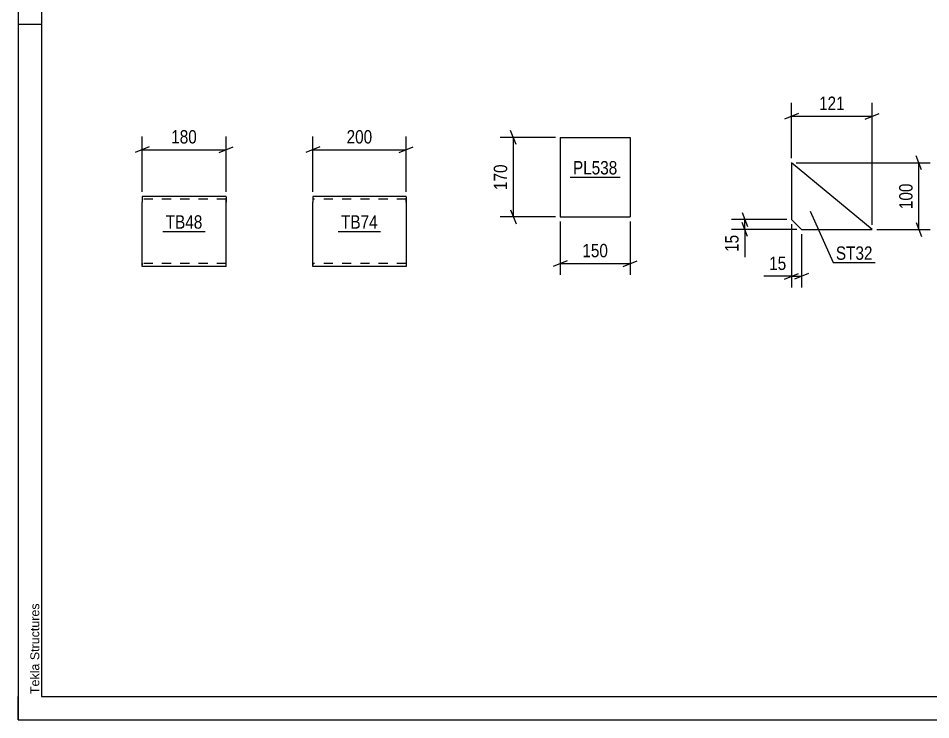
# Model space of a CAD drawing. Header units: millimetres. Extents: x 0 to 420, y 0 to 297.
# Drawn here: x 0 to 195.5, y 0 to 150.3 of the extents above; entities that cross this region are included whole.
import ezdxf

# ---------------------------------------------------------------- set-up
doc = ezdxf.new("R2010")
doc.units = ezdxf.units.MM
doc.linetypes.add('DXK_LINE_DOT2', pattern=[3.9198, 1.9599, -1.9599])
doc.styles.add('Arial', font='ARIAL.TTF', dxfattribs={"height": 0.2})
doc.styles.add('Arial Narrow', font='ARIALN.TTF', dxfattribs={"height": 0.2})

# ---------------------------------------------------------------- blocks, each defined once
blk = doc.blocks.new('Unknown-203762663-1117')
at = {"color": 5, "linetype": 'Continuous'}
for p, q in [((0, 297), (0, 0)), ((5, 292), (5, 5)), ((5, 149), (0, 149)), ((0, 0), (0, 5)), ((5, 5), (415, 5)), ((0, 0), (420, 0))]:
    blk.add_line(p, q, dxfattribs=at)
at = {"color": 174, "linetype": 'Continuous', "style": 'Arial'}
blk.add_text('Tekla Structures', height=1.9102, rotation=90, dxfattribs=at).set_placement((4.5, 5.5))
blk = doc.blocks.new('Part-203762663-6654 - 6648')
at = {"color": 2, "linetype": 'Continuous'}
for p, q in [((165.64, 119.32), (165.64, 107.18)), ((182.91, 105.03), (165.64, 119.32)), ((165.64, 107.18), (167.79, 105.03)), ((167.79, 105.03), (182.91, 105.03))]:
    blk.add_line(p, q, dxfattribs=at)
blk = doc.blocks.new('Part-203762663-6461 - 6457')
at = {"color": 2, "linetype": 'Continuous'}
for p, q in [((116.08, 124.76), (116.08, 107.76)), ((116.08, 124.76), (131.08, 124.76)), ((131.08, 124.76), (131.08, 107.76)), ((116.08, 107.76), (131.08, 107.76))]:
    blk.add_line(p, q, dxfattribs=at)
blk = doc.blocks.new('Part-203762663-6631 - 6627')
at = {"color": 2, "linetype": 'Continuous'}
for p, q in [((26.51, 112.14), (26.51, 110.94)), ((44.51, 112.14), (26.51, 112.14)), ((44.51, 112.05), (44.51, 112.14)), ((44.51, 112.05), (44.51, 110.94)), ((26.51, 97.88), (26.51, 110.94)), ((44.51, 97.14), (44.51, 110.94)), ((26.51, 97.23), (26.51, 97.88)), ((26.51, 97.14), (26.51, 97.23)), ((44.51, 97.14), (26.51, 97.14))]:
    blk.add_line(p, q, dxfattribs=at)
at = {"color": 7, "linetype": 'DXK_LINE_DOT2'}
for p, q in [((44.51, 111.54), (26.51, 111.54)), ((44.51, 110.94), (44.51, 111.79)), ((26.51, 97.88), (26.51, 97.49)), ((26.51, 97.74), (26.51, 97.79)), ((44.51, 97.74), (26.51, 97.74)), ((44.51, 97.74), (44.51, 97.79)), ((26.51, 97.14), (26.51, 97.14))]:
    blk.add_line(p, q, dxfattribs=at)
blk = doc.blocks.new('Part-203762663-6769 - 6764')
at = {"color": 2, "linetype": 'Continuous'}
for p, q in [((63.08, 112.14), (63.08, 110.94)), ((83.08, 112.14), (63.08, 112.14)), ((83.08, 112.05), (83.08, 112.14)), ((83.08, 112.05), (83.08, 110.94)), ((63.08, 97.88), (63.08, 110.94)), ((83.08, 110.94), (83.08, 97.14)), ((63.08, 97.23), (63.08, 97.88)), ((63.08, 97.14), (63.08, 97.23)), ((83.08, 97.14), (63.08, 97.14))]:
    blk.add_line(p, q, dxfattribs=at)
at = {"color": 7, "linetype": 'DXK_LINE_DOT2'}
for p, q in [((83.08, 111.54), (63.08, 111.54)), ((83.08, 110.94), (83.08, 111.79)), ((63.08, 97.88), (63.08, 97.49)), ((63.08, 97.74), (63.08, 97.79)), ((83.08, 97.74), (63.08, 97.74)), ((83.08, 97.74), (83.08, 97.79))]:
    blk.add_line(p, q, dxfattribs=at)
blk = doc.blocks.new('StraightDimension-203762663-6656 - 6648')
at = {"color": 7, "linetype": 'Continuous'}
for p, q in [((165.64, 106.18), (165.64, 92.63)), ((167.79, 104.03), (167.79, 92.63)), ((164.14, 94.43), (167.14, 95.63)), ((165.64, 95.03), (167.79, 95.03)), ((169.29, 95.63), (166.29, 94.43))]:
    blk.add_line(p, q, dxfattribs=at)
at = {"color": 0}
blk.add_wipeout([(165.12, 95.78), (165.12, 99.98), (160.26, 99.98), (160.26, 95.78)], dxfattribs=at)
at = {"color": 7, "linetype": 'Continuous'}
blk.add_line((165.64, 95.03), (159.74, 95.03), dxfattribs=at)
blk.add_line((165.64, 95.03), (159.74, 95.03), dxfattribs=at)
at = {"color": 3, "style": 'Arial Narrow'}
blk.add_text('15', height=2.863, dxfattribs=at).set_placement((160.86, 96.38))
blk = doc.blocks.new('StraightDimension-203762663-6668 - 6648')
at = {"color": 7, "linetype": 'Continuous'}
for p, q in [((165.64, 120.32), (165.64, 132.17)), ((182.92, 106.03), (182.92, 132.17)), ((167.14, 129.92), (164.14, 128.72)), ((165.64, 129.32), (182.92, 129.32)), ((181.42, 128.72), (184.42, 129.92))]:
    blk.add_line(p, q, dxfattribs=at)
at = {"color": 0}
blk.add_wipeout([(177.62, 130.07), (177.62, 134.27), (170.94, 134.27), (170.94, 130.07)], dxfattribs=at)
at = {"color": 3, "style": 'Arial Narrow'}
blk.add_text('121', height=2.863, dxfattribs=at).set_placement((171.54, 130.67))
blk = doc.blocks.new('StraightDimension-203762663-6678 - 6648')
at = {"color": 7, "linetype": 'Continuous'}
for p, q in [((155.04, 108.68), (156.24, 105.68)), ((164.64, 107.18), (152.79, 107.18)), ((156.24, 103.53), (155.04, 106.53)), ((155.64, 105.03), (155.64, 107.18)), ((166.79, 105.03), (152.79, 105.03))]:
    blk.add_line(p, q, dxfattribs=at)
at = {"color": 0}
blk.add_wipeout([(154.89, 104.51), (150.69, 104.51), (150.69, 99.65), (154.89, 99.65)], dxfattribs=at)
at = {"color": 7, "linetype": 'Continuous'}
blk.add_line((155.64, 105.03), (155.64, 99.13), dxfattribs=at)
blk.add_line((155.64, 105.03), (155.64, 99.13), dxfattribs=at)
at = {"color": 3, "style": 'Arial Narrow'}
blk.add_text('15', height=2.863, rotation=90.0002, dxfattribs=at).set_placement((154.29, 100.25))
blk = doc.blocks.new('StraightDimension-203762663-6689 - 6648')
at = {"color": 7, "linetype": 'Continuous'}
for p, q in [((166.64, 119.32), (195.32, 119.32)), ((193.52, 117.82), (192.32, 120.82)), ((192.92, 105.03), (192.92, 119.32)), ((192.32, 106.53), (193.52, 103.53)), ((183.92, 105.03), (195.32, 105.03))]:
    blk.add_line(p, q, dxfattribs=at)
at = {"color": 0}
blk.add_wipeout([(192.17, 115.52), (187.97, 115.52), (187.97, 108.83), (192.17, 108.83)], dxfattribs=at)
at = {"color": 3, "style": 'Arial Narrow'}
blk.add_text('100', height=2.863, rotation=90.0002, dxfattribs=at).set_placement((191.57, 109.43))
blk = doc.blocks.new('StraightDimension-203762663-6463 - 6457')
at = {"color": 7, "linetype": 'Continuous'}
for p, q in [((106.68, 123.26), (105.48, 126.26)), ((115.08, 124.76), (103.23, 124.76)), ((106.08, 107.76), (106.08, 124.76)), ((115.08, 107.76), (103.23, 107.76)), ((105.48, 109.26), (106.68, 106.26))]:
    blk.add_line(p, q, dxfattribs=at)
at = {"color": 0}
blk.add_wipeout([(105.33, 119.6), (101.13, 119.6), (101.13, 112.92), (105.33, 112.92)], dxfattribs=at)
at = {"color": 3, "style": 'Arial Narrow'}
blk.add_text('170', height=2.863, rotation=90.0002, dxfattribs=at).set_placement((104.73, 113.52))
blk = doc.blocks.new('StraightDimension-203762663-6474 - 6457')
at = {"color": 7, "linetype": 'Continuous'}
for p, q in [((116.08, 106.76), (116.08, 95.36)), ((131.08, 106.76), (131.08, 95.36)), ((117.58, 98.36), (114.58, 97.16)), ((116.08, 97.76), (131.08, 97.76)), ((129.58, 97.16), (132.58, 98.36))]:
    blk.add_line(p, q, dxfattribs=at)
at = {"color": 0}
blk.add_wipeout([(126.92, 98.51), (126.92, 102.71), (120.24, 102.71), (120.24, 98.51)], dxfattribs=at)
at = {"color": 3, "style": 'Arial Narrow'}
blk.add_text('150', height=2.863, dxfattribs=at).set_placement((120.84, 99.11))
blk = doc.blocks.new('StraightDimension-203762663-6634 - 6627')
at = {"color": 7, "linetype": 'Continuous'}
for p, q in [((26.51, 113.14), (26.51, 124.99)), ((44.51, 113.14), (44.51, 124.99)), ((28.01, 122.74), (25.01, 121.54)), ((26.51, 122.14), (44.51, 122.14)), ((43.01, 121.54), (46.01, 122.74))]:
    blk.add_line(p, q, dxfattribs=at)
at = {"color": 0}
blk.add_wipeout([(38.86, 122.89), (38.86, 127.09), (32.17, 127.09), (32.17, 122.89)], dxfattribs=at)
at = {"color": 3, "style": 'Arial Narrow'}
blk.add_text('180', height=2.863, dxfattribs=at).set_placement((32.77, 123.49))
blk = doc.blocks.new('StraightDimension-203762663-6771 - 6764')
at = {"color": 7, "linetype": 'Continuous'}
for p, q in [((63.08, 113.14), (63.08, 124.99)), ((83.08, 113.14), (83.08, 124.99)), ((64.58, 122.74), (61.58, 121.54)), ((63.08, 122.14), (83.08, 122.14)), ((81.58, 121.54), (84.58, 122.74))]:
    blk.add_line(p, q, dxfattribs=at)
at = {"color": 0}
blk.add_wipeout([(76.42, 122.89), (76.42, 127.09), (69.74, 127.09), (69.74, 122.89)], dxfattribs=at)
at = {"color": 3, "style": 'Arial Narrow'}
blk.add_text('200', height=2.863, dxfattribs=at).set_placement((70.34, 123.49))
blk = doc.blocks.new('Mark-203762663-6650 - 6648')
at = {"color": 0}
blk.add_wipeout([(183, 98.57), (183, 101.57), (175.15, 101.57), (175.15, 98.57)], dxfattribs=at)
blk.add_wipeout([(183, 98.57), (183, 101.57), (175.15, 101.57), (175.15, 98.57)], dxfattribs=at)
at = {"color": 30, "linetype": 'Continuous'}
for p, q in [((169.61, 109.01), (174.55, 97.97)), ((174.55, 97.97), (183.6, 97.97))]:
    blk.add_line(p, q, dxfattribs=at)
at = {"color": 3, "style": 'Arial Narrow'}
blk.add_text('ST32', height=2.863, dxfattribs=at).set_placement((175.15, 98.57))
blk = doc.blocks.new('Mark-203762663-6459 - 6457')
at = {"color": 0}
blk.add_wipeout([(128.33, 116.86), (128.33, 119.86), (118.83, 119.86), (118.83, 116.86)], dxfattribs=at)
blk.add_wipeout([(128.33, 116.86), (128.33, 119.86), (118.83, 119.86), (118.83, 116.86)], dxfattribs=at)
at = {"color": 30, "linetype": 'Continuous'}
blk.add_line((118.23, 116.26), (128.93, 116.26), dxfattribs=at)
at = {"color": 3, "style": 'Arial Narrow'}
blk.add_text('PL538', height=2.863, dxfattribs=at).set_placement((118.83, 116.86))
blk = doc.blocks.new('Mark-203762663-6629 - 6627')
at = {"color": 0}
blk.add_wipeout([(39.44, 105.24), (39.44, 108.24), (31.59, 108.24), (31.59, 105.24)], dxfattribs=at)
blk.add_wipeout([(39.44, 105.24), (39.44, 108.24), (31.59, 108.24), (31.59, 105.24)], dxfattribs=at)
at = {"color": 30, "linetype": 'Continuous'}
blk.add_line((30.99, 104.64), (40.04, 104.64), dxfattribs=at)
at = {"color": 3, "style": 'Arial Narrow'}
blk.add_text('TB48', height=2.863, dxfattribs=at).set_placement((31.59, 105.24))
blk = doc.blocks.new('Mark-203762663-6767 - 6764')
at = {"color": 0}
blk.add_wipeout([(77, 105.24), (77, 108.24), (69.15, 108.24), (69.15, 105.24)], dxfattribs=at)
blk.add_wipeout([(77, 105.24), (77, 108.24), (69.15, 108.24), (69.15, 105.24)], dxfattribs=at)
at = {"color": 30, "linetype": 'Continuous'}
blk.add_line((68.55, 104.64), (77.6, 104.64), dxfattribs=at)
at = {"color": 3, "style": 'Arial Narrow'}
blk.add_text('TB74', height=2.863, dxfattribs=at).set_placement((69.15, 105.24))

msp = doc.modelspace()

# ---------------------------------------------------------------- block references
for name in ['Unknown-203762663-1117', 'Part-203762663-6461 - 6457', 'Part-203762663-6654 - 6648', 'Part-203762663-6631 - 6627', 'Part-203762663-6769 - 6764']:
    msp.add_blockref(name, (0, 0))

# ---------------------------------------------------------------- next in the draw order: block references
for name in ['StraightDimension-203762663-6634 - 6627', 'StraightDimension-203762663-6771 - 6764', 'StraightDimension-203762663-6463 - 6457', 'Mark-203762663-6459 - 6457', 'Mark-203762663-6629 - 6627', 'Mark-203762663-6767 - 6764', 'StraightDimension-203762663-6656 - 6648']:
    msp.add_blockref(name, (0, 0))

# ---------------------------------------------------------------- next in the draw order: block references
for name in ['StraightDimension-203762663-6668 - 6648', 'StraightDimension-203762663-6474 - 6457']:
    msp.add_blockref(name, (0, 0))

# ---------------------------------------------------------------- next in the draw order: block references
msp.add_blockref('StraightDimension-203762663-6678 - 6648', (0, 0))

# ---------------------------------------------------------------- next in the draw order: block references
msp.add_blockref('StraightDimension-203762663-6689 - 6648', (0, 0))

# ---------------------------------------------------------------- next in the draw order: block references
msp.add_blockref('Mark-203762663-6650 - 6648', (0, 0))

doc.saveas('drawing.dxf')
